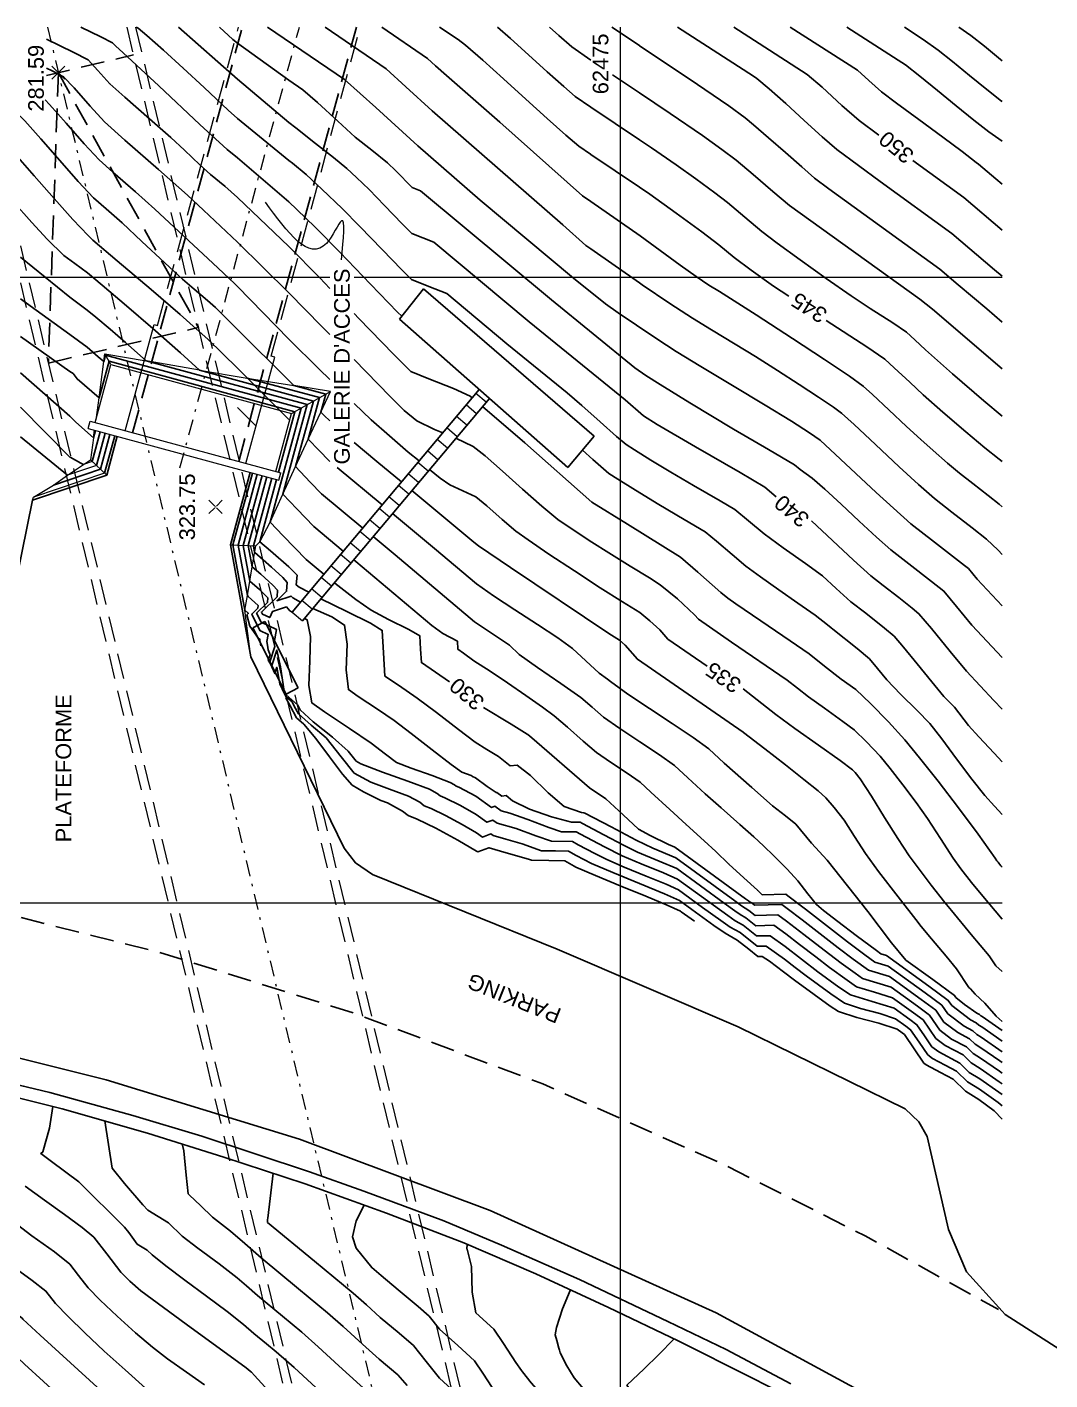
# Model space of a CAD drawing. Extents: x 62405 to 62842, y 108162 to 109685.
# Drawn here: x 62451.3 to 62492.2, y 109630.9 to 109685 of the extents above; entities that cross this region are included whole.
import ezdxf
from ezdxf.enums import TextEntityAlignment as Align

# ---------------------------------------------------------------- set-up
doc = ezdxf.new("R2010")
doc.units = 0
doc.header["$LTSCALE"] = 0.999976
doc.header["$MEASUREMENT"] = 0
for name, pattern in [('TRATTEGGIATA', [19.05, 12.7, -6.35]), ('TRATTEGGIATA2', [9.525, 6.35, -3.175]), ('TRATTOPUNTO2', [12.7, 6.35, -3.175, 0, -3.175])]:
    doc.linetypes.add(name, pattern=pattern)
for name, color, linetype in [('Bâti', 7, 'Continuous'), ('CANALISATION', 7, 'Continuous'), ('coordinate', 2, 'Continuous'), ('curve livello 1m', 2, 'Continuous'), ('curve livello 5m', 7, 'Continuous'), ('LIN010CO', 2, 'Continuous'), ('LIN018CO', 6, 'Continuous'), ('LIN025CO', 7, 'Continuous'), ('LIN035CO', 1, 'Continuous'), ('Strade', 7, 'Continuous'), ('TEXT035', 1, 'Continuous')]:
    doc.layers.add(name, color=color, linetype=linetype)
doc.styles.add('ARIAL', font='arial.ttf')

# ---------------------------------------------------------------- blocks, each defined once
blk = doc.blocks.new('quote')
at = {"layer": 'LIN018CO'}
for p, q in [((0.001, 0.001), (-0.001, -0.001)), ((0.001, -0.001), (-0.001, 0.001))]:
    blk.add_line(p, q, dxfattribs=at)
at = {"layer": 'LIN035CO'}
for p, q in [((-0.013, 0.013), (-0.106, 0.106)), ((0.106, 0.106), (0.013, 0.013)), ((-0.013, -0.013), (-0.106, -0.106)), ((0.106, -0.106), (0.013, -0.013))]:
    blk.add_line(p, q, dxfattribs=at)
at = {"layer": 'TEXT035', "style": 'ARIAL'}
blk.add_attdef('VALORE', text='', height=0.25, dxfattribs=at).set_placement((0, 0.33), align=Align.CENTER)

msp = doc.modelspace()

# ---------------------------------------------------------------- linework, layer by layer
at = {"layer": 'Bâti', "linetype": 'Continuous'}
for p, q in [((62467.142, 109674.539), (62466.18, 109673.327)), ((62467.142, 109674.539), (62473.964, 109668.652)), ((62466.18, 109673.327), (62472.912, 109667.401)), ((62462.993, 109662.937), (62469.37, 109670.519)), ((62463.407, 109662.59), (62469.775, 109670.162)), ((62472.912, 109667.401), (62473.964, 109668.652)), ((62462.993, 109662.937), (62461.897, 109661.622)), ((62462.311, 109661.275), (62463.407, 109662.59)), ((62460.315, 109660.995), (62460.799, 109661.238)), ((62462.13, 109658.587), (62460.799, 109661.238)), ((62461.646, 109658.344), (62460.315, 109660.995)), ((62461.646, 109658.344), (62462.13, 109658.587)), ((62445.471, 109644.037), (62452.208, 109642.421)), ((62452.702, 109641.77), (62449.463, 109642.58)), ((62455.527, 109641.498), (62452.208, 109642.421)), ((62456.109, 109640.799), (62452.702, 109641.77)), ((62458.277, 109640.674), (62455.527, 109641.498)), ((62459.162, 109639.84), (62456.109, 109640.799)), ((62462.579, 109639.243), (62458.277, 109640.674)), ((62462.409, 109638.769), (62459.162, 109639.84)), ((62464.761, 109638.476), (62462.579, 109639.243)), ((62465.657, 109637.598), (62462.409, 109638.769)), ((62464.761, 109638.476), (62467.958, 109637.287)), ((62468.753, 109636.411), (62465.657, 109637.598)), ((62470.258, 109636.319), (62467.958, 109637.287)), ((62471.632, 109635.175), (62468.753, 109636.411)), ((62473.379, 109634.944), (62470.258, 109636.319)), ((62474.532, 109633.821), (62471.632, 109635.175)), ((62473.379, 109634.944), (62476.909, 109633.272)), ((62477.316, 109632.497), (62474.532, 109633.821)), ((62476.909, 109633.272), (62479.234, 109632.151)), ((62480.234, 109631.025), (62477.316, 109632.497)), ((62479.234, 109632.151), (62481.819, 109630.776)), ((62480.234, 109631.025), (62481.597, 109630.332))]:
    msp.add_line(p, q, dxfattribs=at)
at = {"layer": 'CANALISATION', "linetype": 'Continuous', "lineweight": 0}
for p, q in [((62469.252, 109669.549), (62468.839, 109669.896)), ((62469.638, 109670.008), (62469.225, 109670.355)), ((62468.867, 109669.089), (62468.453, 109669.437)), ((62468.481, 109668.63), (62468.067, 109668.977)), ((62468.095, 109668.17), (62467.681, 109668.518)), ((62467.709, 109667.711), (62467.295, 109668.058)), ((62467.323, 109667.252), (62466.909, 109667.599)), ((62466.551, 109666.333), (62466.138, 109666.68)), ((62466.937, 109666.792), (62466.524, 109667.139)), ((62466.165, 109665.873), (62465.752, 109666.221)), ((62465.779, 109665.414), (62465.366, 109665.761)), ((62465.393, 109664.954), (62464.98, 109665.302)), ((62465.007, 109664.495), (62464.594, 109664.842)), ((62464.622, 109664.036), (62464.208, 109664.383)), ((62463.85, 109663.117), (62463.436, 109663.464)), ((62464.236, 109663.576), (62463.822, 109663.923)), ((62463.464, 109662.657), (62463.05, 109663.005)), ((62463.079, 109662.197), (62462.667, 109662.543)), ((62462.695, 109661.736), (62462.282, 109662.083))]:
    msp.add_line(p, q, dxfattribs=at)
at = {"layer": 'coordinate', "linetype": 'Continuous', "lineweight": 0}
for p, q in [((62475, 109685.001), (62475, 109487.501)), ((62418.386, 109675), (62463.395, 109675)), ((62464.364, 109675), (62490.266, 109675)), ((62418.386, 109650), (62490.266, 109650))]:
    msp.add_line(p, q, dxfattribs=at)
at = {"layer": 'curve livello 1m'}
for p, q in [((62453.006, 109674.205), (62451.032, 109675.804)), ((62488.509, 109674.698), (62489.648, 109673.74)), ((62487.485, 109673.73), (62486.97, 109674.126)), ((62451.032, 109672.634), (62453.006, 109671.241)), ((62454.176, 109670.181), (62454.572, 109671.643)), ((62454.572, 109671.643), (62462.004, 109669.629)), ((62451.032, 109671.184), (62453.006, 109669.456)), ((62451.032, 109669.816), (62453.006, 109667.817)), ((62461.347, 109667.206), (62462.004, 109669.629)), ((62453.901, 109667.639), (62454.223, 109668.827)), ((62453.951, 109668.588), (62454.03, 109668.879)), ((62451.032, 109668.629), (62452.909, 109667.091)), ((62454.066, 109667.484), (62454.416, 109668.774)), ((62454.397, 109667.174), (62454.802, 109668.67)), ((62459.524, 109664.302), (62460.304, 109667.178)), ((62459.934, 109664.285), (62460.69, 109667.074)), ((62460.139, 109664.276), (62460.883, 109667.021)), ((62460.343, 109664.268), (62461.076, 109666.969)), ((62460.594, 109664.427), (62461.269, 109666.917)), ((62459.524, 109664.302), (62460.004, 109661.7)), ((62459.934, 109664.285), (62460.198, 109662.852)), ((62460.139, 109664.276), (62460.295, 109663.43)), ((62460.343, 109664.268), (62460.391, 109664.008)), ((62487.297, 109648.74), (62486.977, 109649.126)), ((62454.696, 109639.395), (62454.405, 109641.284)), ((62455.193, 109638.786), (62454.696, 109639.395)), ((62455.193, 109637.041), (62453.364, 109638.844))]:
    msp.add_line(p, q, dxfattribs=at)
at = {"layer": 'curve livello 1m', "linetype": 'Continuous', "lineweight": 0}
for p, q in [((62454.397, 109667.174), (62451.554, 109666.207)), ((62454.066, 109667.484), (62452.909, 109667.091)), ((62453.901, 109667.639), (62453.549, 109667.519))]:
    msp.add_line(p, q, dxfattribs=at)
at = {"layer": 'curve livello 1m', "flags": 128}
for points in [[(62459.706, 109678.188), (62459.203, 109678.647), (62459.203, 109678.647), (62458.622, 109679.112), (62458.208, 109679.493), (62457.583, 109680.079), (62457.043, 109680.581), (62457.043, 109680.581), (62456.192, 109681.333), (62455.202, 109682.199), (62454.607, 109682.732), (62454.607, 109682.732), (62454.128, 109683.264), (62453.733, 109683.693), (62453.733, 109683.693), (62453.141, 109683.995), (62452.068, 109684.513)], [(62459.706, 109679.777), (62459.297, 109680.104), (62459.297, 109680.104), (62458.206, 109681.108), (62456.56, 109682.652), (62455.137, 109683.972), (62455.137, 109683.972), (62454.825, 109684.248), (62454.713, 109684.371), (62454.251, 109684.613), (62453.452, 109685.001)], [(62459.706, 109681.341), (62459.337, 109681.681), (62458.373, 109682.585), (62457.539, 109683.359), (62457.539, 109683.359), (62456.747, 109684.071), (62456.08, 109684.66), (62455.74, 109684.95), (62455.74, 109684.95), (62455.659, 109685.001)], [(62459.706, 109684.351), (62459.523, 109684.508), (62458.99, 109685.001)], [(62490.266, 109661.874), (62489.266, 109662.932), (62488.914, 109663.359), (62488.764, 109663.48), (62487.561, 109664.411), (62486.613, 109665.147), (62486.613, 109665.147), (62485.237, 109666.4), (62482.989, 109668.497), (62482.561, 109668.787), (62481.85, 109669.245), (62481.85, 109669.245), (62480.789, 109669.895), (62479.49, 109670.672), (62478.219, 109671.433), (62477.241, 109672.035), (62477.241, 109672.035), (62476.466, 109672.538), (62475.647, 109673.082), (62474.917, 109673.58), (62474.408, 109673.94), (62474.408, 109673.94), (62473.141, 109674.97), (62469.401, 109678.088), (62466.919, 109680.258), (62466.919, 109680.258), (62465.237, 109681.78), (62463.982, 109682.91), (62463.982, 109682.91), (62460.906, 109685.001)], [(62473.83, 109676.139), (62473.629, 109676.275), (62472.706, 109677.096), (62467.488, 109681.659), (62466.431, 109682.615), (62465.643, 109683.325), (62465.643, 109683.325), (62463.207, 109685.001)], [(62473.83, 109678.027), (62473.488, 109678.26), (62473.488, 109678.26), (62470.187, 109681.197), (62468.057, 109683.059), (62467.625, 109683.45), (62467.303, 109683.74), (62467.303, 109683.74), (62465.47, 109685.001)], [(62470.093, 109685.001), (62470.614, 109684.547), (62471.339, 109683.893), (62472.085, 109683.214), (62472.744, 109682.622), (62473.206, 109682.23), (62473.83, 109681.794)], [(62472.178, 109685.001), (62472.552, 109684.661), (62473.065, 109684.215), (62473.83, 109683.68)], [(62474.67, 109685.001), (62475.77, 109684.26)], [(62490.266, 109675.045), (62489.958, 109675.301), (62488.257, 109676.755), (62485.389, 109678.831), (62483.657, 109680.112), (62483.066, 109680.62), (62482.353, 109681.265), (62481.617, 109681.94), (62480.954, 109682.537), (62480.462, 109682.948), (62480.462, 109682.948), (62480.327, 109683.036), (62477.285, 109685.001)], [(62490.266, 109678.723), (62490.012, 109678.94), (62489.322, 109679.516), (62489.223, 109679.585), (62488.666, 109680.032), (62487.897, 109680.606), (62486.941, 109681.304), (62486.044, 109681.961), (62485.45, 109682.411), (62485.45, 109682.411), (62484.941, 109682.866), (62484.479, 109683.274), (62484.479, 109683.274), (62481.792, 109685.001)], [(62490.266, 109680.444), (62489.729, 109680.814), (62489.134, 109681.278), (62488.426, 109681.854), (62487.683, 109682.466), (62486.981, 109683.037), (62486.399, 109683.49), (62486.399, 109683.49), (62486.113, 109683.684), (62484.056, 109685.001)], [(62486.368, 109685.001), (62487.105, 109684.499), (62487.706, 109684.076), (62488.276, 109683.629), (62488.963, 109683.066), (62489.655, 109682.499), (62490.236, 109682.043), (62490.266, 109682.022)], [(62490.266, 109683.65), (62490.193, 109683.708), (62489.555, 109684.233), (62489.013, 109684.661), (62489.013, 109684.661), (62488.531, 109685.001)], [(62461.76, 109682.882), (62459.706, 109684.351)], [(62475.77, 109684.26), (62475.778, 109684.255), (62477.759, 109682.929), (62479.34, 109681.848), (62479.989, 109681.374), (62480.328, 109681.09), (62480.926, 109680.578), (62481.602, 109679.991), (62482.254, 109679.411), (62482.761, 109678.963), (62483.342, 109678.533), (62487.777, 109675.323), (62488.509, 109674.698)], [(62459.706, 109676.404), (62458.352, 109677.684), (62457.704, 109678.288), (62456.549, 109679.309), (62455.204, 109680.486), (62454.389, 109681.215), (62454.389, 109681.215), (62453.822, 109681.834), (62453.18, 109682.568), (62452.754, 109683.014), (62452.754, 109683.014), (62452.303, 109683.245), (62452.068, 109683.358)], [(62490.266, 109659.809), (62489.052, 109661.093), (62488.439, 109661.841), (62487.928, 109662.456), (62487.928, 109662.456), (62487.447, 109662.843), (62486.535, 109663.549), (62485.817, 109664.108), (62485.817, 109664.108), (62485.241, 109664.617), (62484.55, 109665.256), (62483.832, 109665.928), (62483.175, 109666.534), (62482.668, 109666.975), (62482.668, 109666.975), (62482.196, 109667.314), (62481.962, 109667.511), (62480.933, 109668.113), (62479.523, 109668.934), (62479.523, 109668.934), (62477.781, 109669.98), (62476.593, 109670.709), (62476.593, 109670.709), (62476.029, 109671.079), (62475.591, 109671.382), (62475.591, 109671.382), (62472.253, 109674.096), (62467.023, 109678.456), (62466.691, 109678.589), (62466.039, 109679.256), (62465.702, 109679.575), (62465.078, 109680.075), (62464.415, 109680.605), (62464.415, 109680.605), (62463.71, 109681.238), (62462.898, 109681.986), (62462.322, 109682.495), (62462.322, 109682.495), (62461.76, 109682.882)], [(62475.77, 109682.376), (62474.697, 109683.097)], [(62475.77, 109682.376), (62477.003, 109681.551), (62478.29, 109680.671), (62479.068, 109680.112), (62479.642, 109679.684), (62480.318, 109679.111), (62481.101, 109678.424), (62481.761, 109677.867), (62486.97, 109674.126)], [(62449.697, 109682.215), (62450.047, 109682.026), (62450.047, 109682.026), (62450.795, 109681.657), (62451.208, 109681.251), (62451.851, 109680.532), (62452.604, 109679.669), (62453.345, 109678.829), (62453.954, 109678.182), (62453.954, 109678.182), (62454.461, 109677.733), (62455.1, 109677.17), (62455.1, 109677.17), (62455.89, 109676.436), (62456.809, 109675.572), (62457.507, 109674.927), (62457.507, 109674.927), (62457.974, 109674.527), (62458.504, 109674.075), (62458.504, 109674.075), (62458.821, 109673.791), (62459.706, 109672.914)], [(62473.83, 109681.794), (62475.77, 109680.492)], [(62459.706, 109681.341), (62461.76, 109679.674)], [(62475.77, 109680.492), (62476.246, 109680.173), (62477.24, 109679.494), (62478.025, 109678.934), (62478.785, 109678.378), (62479.294, 109677.994), (62479.981, 109677.405), (62480.656, 109676.827), (62481.279, 109676.358), (62482.193, 109675.694), (62483.231, 109674.956), (62484.225, 109674.264), (62484.995, 109673.756), (62485.894, 109673.176), (62486.438, 109672.81), (62486.775, 109672.497), (62487.199, 109672.1), (62488.286, 109671.144), (62489.538, 109670.068), (62490.266, 109669.456)], [(62459.706, 109671.365), (62458.521, 109672.523), (62458.057, 109672.943), (62457.412, 109673.513), (62456.252, 109674.506), (62454.893, 109675.659), (62453.928, 109676.49), (62453.798, 109676.611), (62453.736, 109676.665), (62453.122, 109677.313), (62452.376, 109678.15), (62451.586, 109679.056), (62450.837, 109679.91)], [(62459.706, 109679.777), (62461.76, 109678.015)], [(62490.266, 109655.632), (62489.942, 109655.975), (62489.33, 109656.629), (62488.914, 109657.093), (62488.914, 109657.093), (62488.363, 109657.813), (62487.934, 109658.252), (62487.451, 109658.826), (62486.872, 109659.548), (62486.329, 109660.223), (62485.955, 109660.652), (62485.955, 109660.652), (62485.566, 109660.971), (62484.814, 109661.571), (62484.814, 109661.571), (62484.223, 109662.029), (62483.633, 109662.568), (62483.082, 109663.068), (62483.082, 109663.068), (62482.408, 109663.563), (62481.508, 109664.193), (62480.748, 109664.745), (62480.748, 109664.745), (62480.127, 109665.269), (62479.588, 109665.718), (62479.588, 109665.718), (62478.999, 109666.068), (62477.936, 109666.682), (62477.018, 109667.218), (62477.018, 109667.218), (62476.228, 109667.696), (62475.569, 109668.101), (62475.239, 109668.312), (62475.239, 109668.312), (62474.854, 109668.641), (62474.197, 109669.227), (62473.473, 109669.875), (62472.887, 109670.388), (62472.887, 109670.388), (62470.477, 109672.347), (62468.075, 109674.35), (62467.35, 109674.637), (62466.664, 109674.914), (62466.664, 109674.914), (62466.269, 109675.3), (62465.488, 109676.109), (62464.6, 109677.03), (62463.888, 109677.754), (62463.888, 109677.754), (62463.083, 109678.528), (62462.453, 109679.111), (62462.453, 109679.111), (62461.91, 109679.557), (62461.76, 109679.674)], [(62458.187, 109671.285), (62457.425, 109671.975), (62456.321, 109672.95), (62455.266, 109673.864), (62454.301, 109674.689), (62453.715, 109675.177), (62453.21, 109675.545), (62452.761, 109675.875), (62452.103, 109676.519), (62451.487, 109677.188), (62450.725, 109678.046)], [(62459.706, 109678.188), (62461.76, 109676.229)], [(62466.274, 109673.445), (62466.104, 109673.611), (62465.024, 109674.729), (62463.797, 109676.002), (62462.813, 109677.003), (62462.813, 109677.003), (62462.081, 109677.712), (62461.76, 109678.015)], [(62473.83, 109678.027), (62475.804, 109676.66)], [(62459.706, 109676.404), (62461.76, 109674.378)], [(62490.266, 109665.825), (62490.149, 109665.932), (62490.149, 109665.932), (62489.712, 109666.28), (62489.092, 109666.759), (62488.565, 109667.175), (62488.565, 109667.175), (62488.086, 109667.577), (62487.511, 109668.072), (62487.011, 109668.511), (62487.011, 109668.511), (62486.439, 109669.041), (62485.732, 109669.709), (62485.09, 109670.314), (62484.713, 109670.654), (62484.713, 109670.654), (62484.159, 109671.047), (62483.169, 109671.713), (62481.881, 109672.558), (62480.434, 109673.494), (62478.965, 109674.429), (62478.965, 109674.429), (62478.539, 109674.687), (62478.032, 109675.028), (62477.391, 109675.49), (62476.601, 109676.072), (62475.804, 109676.66), (62475.77, 109676.685)], [(62463.395, 109674.558), (62462.994, 109674.974), (62461.76, 109676.229)], [(62475.77, 109674.773), (62473.83, 109676.139)], [(62490.266, 109663.924), (62490.103, 109664.096), (62489.641, 109664.532), (62489.066, 109664.99), (62488.251, 109665.619), (62487.558, 109666.165), (62487.558, 109666.165), (62486.917, 109666.717), (62486.153, 109667.423), (62485.21, 109668.315), (62484.354, 109669.122), (62483.851, 109669.575), (62483.851, 109669.575), (62483.519, 109669.811), (62482.926, 109670.21), (62482.155, 109670.716), (62481.288, 109671.277), (62480.408, 109671.837), (62480.408, 109671.837), (62479.599, 109672.33), (62478.645, 109672.9), (62477.89, 109673.361), (62477.89, 109673.361), (62476.991, 109673.95), (62475.884, 109674.694), (62475.77, 109674.773)], [(62453.006, 109674.205), (62453.055, 109674.171), (62453.705, 109673.69), (62453.705, 109673.69), (62454.048, 109673.405), (62454.612, 109672.923), (62455.229, 109672.388), (62455.229, 109672.388), (62456.059, 109671.655)], [(62463.395, 109672.707), (62463.082, 109673.028), (62461.76, 109674.378)], [(62487.473, 109673.74), (62487.485, 109673.73), (62490.266, 109671.338)], [(62489.648, 109673.74), (62490.266, 109673.212)], [(62469.087, 109670.184), (62469.004, 109670.255), (62468.333, 109670.561), (62467.357, 109670.948), (62466.637, 109671.239), (62466.637, 109671.239), (62465.939, 109671.921), (62464.56, 109673.348), (62464.364, 109673.551)], [(62459.706, 109672.914), (62461.76, 109670.876)], [(62461.523, 109666.326), (62462.495, 109669.91), (62456.059, 109671.655)], [(62467.913, 109668.787), (62467.58, 109668.923), (62466.877, 109669.263), (62466.877, 109669.263), (62466.372, 109669.682), (62465.802, 109670.241), (62464.364, 109671.714)], [(62453.006, 109671.241), (62453.134, 109671.156), (62453.299, 109670.937), (62454.176, 109670.181)], [(62462.03, 109667.432), (62462.74, 109670.051), (62458.187, 109671.285)], [(62461.76, 109669.318), (62459.706, 109671.365)], [(62462.537, 109668.536), (62462.985, 109670.192), (62460.098, 109670.974)], [(62461.76, 109670.876), (62461.962, 109670.676)], [(62463.035, 109669.611), (62463.231, 109670.332), (62461.962, 109670.676)], [(62453.006, 109669.456), (62453.252, 109669.213), (62453.951, 109668.588)], [(62460.429, 109669.073), (62459.706, 109669.799)], [(62463.035, 109669.611), (62463.166, 109669.482), (62463.395, 109669.257)], [(62490.266, 109651.428), (62490.218, 109651.484), (62490.13, 109651.59), (62490.104, 109651.621), (62490.056, 109651.684), (62489.99, 109651.788), (62489.307, 109652.74), (62488.518, 109653.801), (62487.71, 109654.859), (62486.967, 109655.801), (62486.379, 109656.512), (62486.379, 109656.512), (62485.727, 109657.227), (62484.999, 109657.971), (62484.415, 109658.521), (62484.415, 109658.521), (62483.833, 109658.938), (62483.17, 109659.464), (62482.558, 109659.946), (62482.558, 109659.946), (62481.789, 109660.475), (62480.619, 109661.264), (62479.617, 109661.948), (62479.617, 109661.948), (62479.3, 109662.176), (62479.025, 109662.407), (62478.097, 109663.218), (62477.406, 109663.818), (62477.406, 109663.818), (62475.288, 109665.137), (62473.865, 109666.013), (62471.184, 109668.378), (62469.497, 109669.831)], [(62463.395, 109667.644), (62463.369, 109667.666), (62462.975, 109668.076), (62462.537, 109668.536)], [(62464.364, 109668.402), (62465.279, 109667.644), (62466.263, 109666.825)], [(62490.266, 109649.341), (62489.427, 109650.349), (62489.04, 109650.816), (62488.616, 109651.36), (62488.304, 109651.778), (62488.304, 109651.778), (62487.796, 109652.576), (62487.288, 109653.374), (62487.288, 109653.374), (62486.828, 109654.012), (62486.298, 109654.717), (62485.788, 109655.372), (62485.386, 109655.861), (62485.386, 109655.861), (62484.849, 109656.439), (62484.352, 109656.919), (62484.352, 109656.919), (62483.901, 109657.251), (62483.162, 109657.773), (62482.529, 109658.23), (62482.529, 109658.23), (62482.086, 109658.58), (62481.678, 109658.902), (62481.678, 109658.902), (62479.448, 109660.421), (62478.125, 109661.333), (62477.971, 109661.512), (62477.286, 109662.143), (62476.597, 109662.709), (62476.597, 109662.709), (62476.168, 109662.985), (62475.398, 109663.46), (62474.544, 109663.985), (62473.864, 109664.412), (62473.864, 109664.412), (62473.043, 109664.954), (62472.512, 109665.32), (62472.512, 109665.32), (62471.871, 109665.85), (62471.095, 109666.538), (62470.301, 109667.253), (62469.604, 109667.863), (62469.121, 109668.24), (62469.121, 109668.24), (62468.438, 109668.572)], [(62453.006, 109667.817), (62453.02, 109667.807), (62453.02, 109667.807), (62453.444, 109667.572), (62453.549, 109667.519)], [(62490.266, 109653.535), (62489.959, 109653.86), (62489.569, 109654.287), (62489.569, 109654.287), (62489.053, 109654.943), (62488.447, 109655.757), (62487.853, 109656.555), (62487.371, 109657.162), (62487.371, 109657.162), (62486.871, 109657.685), (62486.209, 109658.343), (62485.656, 109658.916), (62485.656, 109658.916), (62485.287, 109659.367), (62484.969, 109659.75), (62484.969, 109659.75), (62484.468, 109660.161), (62483.497, 109660.934), (62483.497, 109660.934), (62483.426, 109660.989), (62483.289, 109661.115), (62482.79, 109661.49), (62482.103, 109661.977), (62481.34, 109662.512), (62480.61, 109663.028), (62480.024, 109663.461), (62480.024, 109663.461), (62479.476, 109663.917), (62478.846, 109664.458), (62478.401, 109664.822), (62478.401, 109664.822), (62477.556, 109665.315), (62476.547, 109665.924), (62475.616, 109666.492), (62474.904, 109666.934), (62474.552, 109667.163), (62474.552, 109667.163), (62473.902, 109667.717), (62473.488, 109668.086)], [(62464.711, 109664.98), (62463.063, 109666.352), (62462.611, 109666.818), (62462.03, 109667.432)], [(62465.487, 109665.902), (62463.685, 109667.402)], [(62461.523, 109666.326), (62462.074, 109665.744), (62462.757, 109665.039), (62462.757, 109665.039), (62463.936, 109664.058)], [(62466.678, 109666.479), (62469.155, 109664.417), (62469.332, 109664.268), (62470.623, 109663.397), (62474.548, 109660.76), (62474.978, 109660.492), (62475.194, 109660.304), (62475.686, 109659.734), (62479.914, 109656.817), (62479.918, 109656.814), (62479.92, 109656.813), (62479.934, 109656.803), (62480.779, 109656.158), (62481.608, 109655.513), (62482.344, 109654.931), (62482.906, 109654.473), (62483.216, 109654.202), (62483.216, 109654.202), (62483.554, 109653.814), (62483.949, 109653.304), (62483.949, 109653.304), (62484.363, 109652.655), (62484.8, 109651.967), (62484.8, 109651.967), (62485.323, 109651.258), (62486.104, 109650.235), (62486.91, 109649.207), (62486.91, 109649.207), (62486.977, 109649.126)], [(62490.266, 109644.902), (62489.464, 109645.455), (62489.412, 109645.487), (62489.364, 109645.533), (62489.26, 109645.588), (62488.766, 109645.932), (62488.415, 109646.219), (62488.362, 109646.297), (62487.491, 109646.93), (62486.421, 109647.708), (62485.846, 109648.402), (62484.893, 109649.649), (62483.269, 109651.711), (62482.642, 109652.38), (62482.016, 109653.149), (62481.609, 109653.473), (62481.093, 109653.88), (62480.258, 109654.604), (62479.156, 109655.586), (62478.546, 109656.148), (62477.915, 109656.607), (62477.082, 109657.166), (62476.17, 109657.764), (62475.305, 109658.342), (62474.61, 109658.839), (62474.49, 109658.944), (62474.164, 109659.172), (62473.624, 109659.673), (62473.097, 109660.161), (62472.502, 109660.589), (62471.691, 109661.125), (62470.794, 109661.707), (62469.939, 109662.27), (62469.255, 109662.752), (62467.58, 109664.16), (62465.902, 109665.557)], [(62490.266, 109644.477), (62489.448, 109645.04), (62489.335, 109645.11), (62489.231, 109645.21), (62489.006, 109645.33), (62488.255, 109645.891), (62488.111, 109646.101), (62487.338, 109646.664), (62485.647, 109647.893), (62485.415, 109647.964), (62485.241, 109648.088), (62484.437, 109648.69), (62483.695, 109649.255), (62483.128, 109649.697), (62482.848, 109649.929), (62482.504, 109650.361), (62482.095, 109650.885), (62481.667, 109651.342), (62481.14, 109651.879), (62480.728, 109652.277), (62480.339, 109652.643), (62479.785, 109653.134), (62479.033, 109653.791), (62478.393, 109654.357), (62477.701, 109654.997), (62477.173, 109655.483), (62476.577, 109655.91), (62475.789, 109656.432), (62474.982, 109656.965), (62474.334, 109657.424), (62473.883, 109657.813), (62473.424, 109658.21), (62472.634, 109658.772), (62471.693, 109659.409), (62470.967, 109659.931), (62470.578, 109660.291), (62469.904, 109660.748), (62469.179, 109661.235), (62466.005, 109663.903), (62465.126, 109664.635)], [(62460.391, 109664.008), (62460.399, 109664.001), (62461.063, 109663.413), (62461.515, 109662.996), (62461.698, 109662.796), (62461.698, 109662.796), (62461.67, 109662.452), (62461.28, 109662.07), (62461.855, 109662.256), (62461.918, 109662.183), (62462.225, 109662.016)], [(62460.594, 109664.427), (62461.027, 109664.062), (62461.762, 109663.428), (62462.088, 109663.1), (62462.088, 109663.1), (62462.056, 109662.708), (62462.175, 109662.619), (62462.557, 109662.413)], [(62460.295, 109663.43), (62460.635, 109663.133), (62461.114, 109662.697), (62461.308, 109662.493), (62461.308, 109662.493), (62461.287, 109662.229), (62460.665, 109661.62), (62460.706, 109661.534), (62460.995, 109661.399), (62461.102, 109661.644), (62461.665, 109661.826), (62461.795, 109661.676), (62461.897, 109661.622)], [(62464.351, 109663.712), (62464.43, 109663.646), (62467.476, 109661.085), (62467.91, 109660.762), (62468.494, 109660.457), (62468.513, 109660.137), (62468.74, 109659.982), (62469.146, 109659.672), (62469.809, 109659.261), (62470.499, 109658.797), (62471.233, 109658.289), (62471.892, 109657.821), (62472.358, 109657.476), (62472.358, 109657.476), (62472.901, 109657.014), (62473.527, 109656.457), (62474.057, 109656.009), (62474.057, 109656.009), (62474.614, 109655.621), (62475.28, 109655.183), (62475.799, 109654.818), (62475.799, 109654.818), (62476.23, 109654.425), (62476.98, 109653.728), (62477.631, 109653.128), (62477.631, 109653.128), (62478.362, 109652.483), (62478.823, 109652.045), (62479.343, 109651.547), (62479.343, 109651.547), (62479.937, 109651.004), (62480.483, 109650.503), (62480.483, 109650.503), (62480.67, 109650.32), (62481.618, 109650.342), (62481.706, 109650.279), (62482.406, 109649.747), (62483.245, 109649.095), (62484.082, 109648.446), (62484.773, 109647.92), (62484.773, 109647.92), (62485.173, 109647.634), (62485.707, 109647.472), (62487.185, 109646.397), (62487.861, 109645.906), (62488.096, 109645.562), (62488.752, 109645.072), (62489.099, 109644.887), (62489.259, 109644.733), (62489.432, 109644.626), (62490.266, 109644.05)], [(62460.198, 109662.852), (62460.58, 109662.518), (62460.919, 109662.189), (62460.919, 109662.189), (62460.904, 109662.005), (62460.471, 109661.581), (62460.651, 109661.211), (62461.268, 109660.921), (62461.166, 109660.398), (62461.174, 109660.356), (62461.182, 109660.302), (62461.203, 109660.244), (62461.004, 109659.633), (62461.01, 109659.62), (62461.018, 109659.607), (62461.03, 109659.588), (62461.079, 109659.479), (62461.283, 109660.099), (62461.423, 109659.427), (62461.574, 109658.462), (62461.574, 109658.462), (62461.626, 109658.356), (62461.632, 109658.344), (62461.637, 109658.332), (62461.648, 109658.31), (62462.11, 109657.915), (62462.148, 109657.844), (62462.216, 109657.718), (62462.736, 109657.239), (62463.502, 109656.615), (62464.136, 109656.055), (62464.136, 109656.055), (62464.454, 109655.655), (62464.642, 109655.553), (62465.497, 109655.223), (62466.517, 109654.868), (62467.374, 109654.538), (62467.374, 109654.538), (62467.686, 109654.369), (62467.808, 109654.272), (62467.998, 109654.201), (62468.62, 109653.885), (62469.243, 109653.53), (62469.243, 109653.53), (62469.675, 109653.22), (62469.909, 109653.307), (62470.082, 109653.185), (62470.837, 109652.97), (62471.632, 109652.682), (62472.254, 109652.463), (62473.093, 109652.445), (62473.325, 109652.316), (62473.986, 109651.969), (62474.464, 109651.728), (62475.162, 109651.426), (62476.036, 109651.07), (62476.841, 109650.739), (62477.334, 109650.515), (62478.295, 109649.815), (62479.021, 109649.295), (62479.397, 109649.032), (62479.794, 109648.81), (62480.477, 109648.265), (62480.833, 109648.273), (62481.561, 109647.751), (62481.999, 109647.414), (62482.433, 109647.08), (62483.423, 109646.358), (62483.962, 109645.987), (62484.601, 109645.772), (62485.371, 109645.58), (62486.007, 109645.366), (62486.42, 109645.066), (62486.609, 109644.928), (62486.952, 109644.426), (62487.298, 109643.919), (62487.482, 109643.781), (62487.987, 109643.515), (62488.437, 109643.272), (62488.877, 109642.847), (62489.354, 109642.554), (62490.105, 109642.019), (62490.266, 109641.893)], [(62460.1, 109662.28), (62460.138, 109662.248), (62460.529, 109661.885), (62460.529, 109661.885), (62460.521, 109661.782), (62460.277, 109661.543), (62460.595, 109660.888), (62460.937, 109660.728), (62460.88, 109660.439), (62460.909, 109660.296), (62460.935, 109660.11), (62461.007, 109659.912), (62460.938, 109659.7), (62460.96, 109659.656), (62460.987, 109659.609), (62461.029, 109659.545), (62461.199, 109659.163), (62461.281, 109659.414), (62461.399, 109658.751), (62461.577, 109658.384), (62461.597, 109658.344), (62461.616, 109658.304), (62461.653, 109658.227), (62461.886, 109658.027), (62461.978, 109657.858), (62462.14, 109657.556), (62462.657, 109657.103), (62463.247, 109656.597), (62463.247, 109656.597), (62463.845, 109655.836), (62464.373, 109655.181), (62464.373, 109655.181), (62465.039, 109654.821), (62465.788, 109654.543), (62466.539, 109654.264), (62466.539, 109654.264), (62466.993, 109654.019), (62467.17, 109653.878), (62467.446, 109653.775), (62468.014, 109653.494), (62468.684, 109653.133), (62469.253, 109652.8), (62469.253, 109652.8), (62469.492, 109652.629), (62469.829, 109652.754), (62469.921, 109652.689), (62470.429, 109652.542), (62471.086, 109652.357), (62471.086, 109652.357), (62471.854, 109652.082), (62472.418, 109652.074), (62472.94, 109652.059), (62472.94, 109652.059), (62473.24, 109651.892), (62473.849, 109651.578), (62474.706, 109651.207), (62475.778, 109650.77), (62476.766, 109650.365), (62477.371, 109650.089), (62477.371, 109650.089), (62477.866, 109649.729), (62478.743, 109649.1), (62479.198, 109648.783), (62479.678, 109648.514), (62480.137, 109648.142), (62480.504, 109647.856), (62480.504, 109647.856), (62480.676, 109647.86), (62480.962, 109647.662), (62481.532, 109647.245), (62481.532, 109647.245), (62481.965, 109646.912), (62482.748, 109646.338), (62483.397, 109645.874), (62483.719, 109645.657), (62483.719, 109645.657), (62484.453, 109645.411), (62485.337, 109645.19), (62486.067, 109644.945), (62486.067, 109644.945), (62486.267, 109644.8), (62486.359, 109644.733), (62486.747, 109644.164), (62487.138, 109643.591), (62487.138, 109643.591), (62487.228, 109643.523), (62487.797, 109643.223), (62488.304, 109642.949), (62488.304, 109642.949), (62488.8, 109642.47), (62489.339, 109642.139), (62489.945, 109641.69), (62490.266, 109641.356)], [(62463.042, 109662.153), (62464.078, 109661.648), (62465.024, 109661.179), (62465.491, 109660.885), (62465.491, 109660.885), (62465.547, 109659.985), (62465.598, 109659.062), (62465.598, 109659.062), (62466.135, 109658.693), (62466.893, 109658.184), (62466.893, 109658.184), (62467.655, 109657.607), (62468.537, 109656.921), (62469.2, 109656.424), (62469.2, 109656.424), (62469.673, 109656.131), (62470.132, 109655.846), (62470.132, 109655.846), (62470.603, 109655.474), (62470.879, 109655.506), (62471.42, 109655.095), (62472.118, 109654.397), (62472.764, 109653.852), (62472.764, 109653.852), (62473.452, 109653.605), (62473.554, 109653.603), (62473.582, 109653.587), (62474.634, 109653.031), (62475.645, 109652.509), (62476.311, 109652.178), (62476.311, 109652.178), (62477.223, 109651.792), (62479.582, 109650.073), (62479.854, 109649.879), (62479.995, 109649.781), (62480.143, 109649.698), (62480.399, 109649.494), (62481.304, 109649.515), (62481.648, 109649.268), (62482.341, 109648.738), (62483.151, 109648.108), (62483.837, 109647.584), (62483.837, 109647.584), (62484.388, 109647.182), (62484.688, 109646.975), (62484.688, 109646.975), (62485.259, 109646.802), (62485.827, 109646.63), (62485.827, 109646.63), (62486.879, 109645.865), (62487.36, 109645.515), (62487.776, 109644.905), (62488.244, 109644.556), (62488.834, 109644.241), (62489.106, 109643.979), (62489.401, 109643.797), (62490.165, 109643.268), (62490.266, 109643.195)], [(62460.003, 109661.7), (62460.139, 109661.581), (62460.137, 109661.558), (62460.082, 109661.504), (62460.198, 109661.054), (62460.54, 109660.565), (62460.605, 109660.535), (62460.594, 109660.479), (62460.637, 109660.268)], [(62462.387, 109661.366), (62462.488, 109661.313), (62462.624, 109660.641), (62462.591, 109659.67), (62462.555, 109658.689), (62462.684, 109657.987), (62462.684, 109657.987), (62463.186, 109657.631), (62464.185, 109656.97), (62465.046, 109656.386), (62465.046, 109656.386), (62465.619, 109655.946), (62466.064, 109655.609), (62466.064, 109655.609), (62466.647, 109655.376), (62467.492, 109655.084), (62468.209, 109654.812), (62468.209, 109654.812), (62468.38, 109654.72), (62468.447, 109654.666), (62468.551, 109654.627), (62469.233, 109654.26), (62469.859, 109653.812), (62469.99, 109653.86), (62470.242, 109653.682), (62470.589, 109653.583), (62471.315, 109653.324), (62472.152, 109653.013), (62472.653, 109652.843), (62472.653, 109652.843), (62473.247, 109652.831), (62473.411, 109652.74), (62474.378, 109652.232), (62475.08, 109651.878), (62475.08, 109651.878), (62475.838, 109651.554), (62476.726, 109651.193), (62477.297, 109650.941), (62477.297, 109650.941), (62478.724, 109649.901), (62479.299, 109649.49), (62479.596, 109649.282), (62479.911, 109649.106), (62480.451, 109648.675), (62480.99, 109648.687), (62481.59, 109648.257), (62482.248, 109647.75), (62482.901, 109647.248), (62482.901, 109647.248), (62483.745, 109646.633), (62484.204, 109646.316), (62484.204, 109646.316), (62485.077, 109646.052), (62485.947, 109645.788), (62485.947, 109645.788), (62486.573, 109645.332), (62486.859, 109645.124), (62487.157, 109644.688), (62487.457, 109644.248), (62487.457, 109644.248), (62487.736, 109644.039), (62488.569, 109643.595), (62488.953, 109643.225), (62489.37, 109642.968), (62490.136, 109642.431), (62490.266, 109642.334)], [(62462.715, 109661.76), (62463.474, 109661.425), (62463.989, 109661.099), (62463.989, 109661.099), (62464.094, 109660.343), (62464.043, 109659.308), (62464.141, 109658.524), (62464.141, 109658.524), (62464.53, 109658.249), (62465.303, 109657.737), (62465.969, 109657.285), (62465.969, 109657.285), (62466.648, 109656.772), (62467.488, 109656.118), (62468.243, 109655.533), (62468.669, 109655.225), (62468.669, 109655.225), (62469.044, 109655.086), (62469.074, 109655.07), (62469.085, 109655.06), (62469.104, 109655.054), (62469.223, 109654.989), (62469.69, 109654.649), (62470.042, 109654.403), (62470.042, 109654.403), (62470.07, 109654.413), (62470.275, 109654.268), (62470.444, 109654.288), (62470.693, 109654.07), (62471.38, 109653.745), (62472.255, 109653.432), (62473.053, 109653.224), (62473.053, 109653.224), (62473.4, 109653.217), (62473.496, 109653.164), (62474.344, 109652.716), (62475.159, 109652.295), (62475.695, 109652.028), (62475.695, 109652.028), (62476.552, 109651.669), (62477.26, 109651.366), (62477.26, 109651.366), (62479.153, 109649.987), (62479.576, 109649.684), (62479.796, 109649.531), (62480.027, 109649.402), (62480.425, 109649.084), (62481.147, 109649.101), (62481.619, 109648.762), (62482.173, 109648.339), (62482.821, 109647.835), (62483.369, 109647.416), (62483.369, 109647.416), (62484.066, 109646.908), (62484.446, 109646.646), (62484.446, 109646.646), (62485.168, 109646.427), (62485.887, 109646.209), (62485.887, 109646.209), (62486.726, 109645.599), (62487.11, 109645.319), (62487.617, 109644.576), (62487.99, 109644.298), (62488.702, 109643.918), (62489.03, 109643.602), (62489.385, 109643.383), (62490.151, 109642.849), (62490.266, 109642.766)], [(62461.636, 109658.19), (62461.658, 109658.144), (62461.663, 109658.14), (62461.807, 109657.871), (62462.064, 109657.394), (62462.358, 109657.14), (62462.834, 109656.567), (62463.385, 109655.832), (62463.905, 109655.143), (62464.291, 109654.708), (62464.291, 109654.708), (62464.746, 109654.433), (62465.435, 109654.09), (62465.435, 109654.09), (62465.704, 109653.99), (62466.299, 109653.669), (62466.531, 109653.484), (62466.893, 109653.348), (62467.639, 109652.98), (62468.516, 109652.507), (62469.263, 109652.07), (62469.308, 109652.038), (62469.749, 109652.201), (62469.761, 109652.192), (62470.447, 109651.993), (62471.334, 109651.744), (62471.455, 109651.701), (62472.146, 109651.691), (62472.786, 109651.673), (62473.155, 109651.469), (62473.233, 109651.428), (62474.014, 109651.087), (62475.003, 109650.68), (62476.02, 109650.267), (62476.882, 109649.908), (62477.408, 109649.663), (62477.436, 109649.642), (62477.97, 109649.261)], [(62487.297, 109648.74), (62488.022, 109647.866), (62488.44, 109647.365), (62488.935, 109646.616), (62488.997, 109646.56), (62489.191, 109646.343), (62489.578, 109645.991), (62490.026, 109645.464), (62490.266, 109645.26)], [(62452.324, 109641.864), (62452.196, 109640.997), (62451.932, 109640.046), (62451.846, 109639.987), (62452.278, 109639.661), (62453.364, 109638.844)], [(62457.5, 109640.362), (62457.561, 109640.085), (62457.655, 109639.111), (62457.739, 109638.363), (62457.773, 109638.323), (62457.792, 109638.312), (62458.222, 109637.901), (62458.703, 109637.434), (62459.431, 109636.88), (62459.996, 109636.387), (62460.652, 109635.81), (62462.143, 109634.579), (62463.308, 109633.618), (62463.925, 109633.065), (62464.699, 109632.358), (62465.364, 109631.761), (62466.108, 109631.133), (62466.482, 109630.703)], [(62447.645, 109639.817), (62448.296, 109639.413), (62449.01, 109638.963), (62449.517, 109638.483), (62450.167, 109637.817), (62450.739, 109637.263), (62451.492, 109636.69), (62452.39, 109636.047), (62453.006, 109635.562), (62453.358, 109635.108), (62453.737, 109634.61), (62454.222, 109634.119), (62454.893, 109633.485), (62455.631, 109632.82), (62456.315, 109632.235), (62456.915, 109631.781), (62457.667, 109631.247), (62458.385, 109630.736)], [(62471.754, 109626.219), (62468.724, 109629.949), (62468.408, 109630.431), (62467.782, 109630.998), (62467.252, 109631.665), (62466.74, 109632.307), (62466.74, 109632.307), (62466.164, 109632.796), (62465.407, 109633.432), (62465.407, 109633.432), (62464.857, 109633.929), (62464.334, 109634.401), (62464.334, 109634.401), (62462.783, 109635.681), (62460.911, 109637.227), (62460.907, 109637.347), (62460.913, 109637.393), (62461.137, 109639.189)], [(62455.193, 109638.786), (62455.926, 109637.935), (62456.121, 109637.71), (62456.944, 109637.215), (62457.497, 109636.682), (62458.121, 109636.198), (62458.971, 109635.567), (62459.69, 109635.016), (62460.067, 109634.686), (62460.506, 109634.3), (62461.503, 109633.477), (62462.282, 109632.835), (62462.929, 109632.258), (62463.762, 109631.499), (62464.615, 109630.722), (62465.321, 109630.09), (62465.476, 109629.96), (62465.758, 109629.606), (62466.082, 109629.098), (62466.402, 109628.6), (62466.79, 109628.1), (62467.393, 109627.358), (62468.03, 109626.596), (62468.358, 109626.219)], [(62456.035, 109630.609), (62455.215, 109631.331), (62454.384, 109632.085), (62453.604, 109632.816), (62452.933, 109633.467), (62452.433, 109633.985), (62452.433, 109633.985), (62452.051, 109634.482), (62451.5, 109634.9), (62450.868, 109635.37), (62450.868, 109635.37), (62450.33, 109635.874), (62449.692, 109636.518), (62449.035, 109637.195), (62448.437, 109637.795), (62447.978, 109638.21), (62447.978, 109638.21), (62447.559, 109638.474)], [(62455.193, 109637.041), (62455.362, 109636.827), (62455.692, 109636.362), (62456.096, 109636.119), (62456.292, 109635.93), (62456.837, 109635.497), (62457.604, 109634.921), (62458.464, 109634.283), (62459.289, 109633.666), (62459.949, 109633.151), (62460.36, 109632.791), (62460.863, 109632.376), (62461.255, 109632.051), (62461.972, 109631.422), (62462.68, 109630.782), (62463.168, 109630.325), (62463.828, 109629.651), (62464.468, 109628.962), (62464.895, 109628.465), (62464.895, 109628.465), (62465.241, 109627.925), (62465.836, 109627.192), (62466.683, 109626.219)], [(62468.891, 109636.352), (62468.873, 109636.164), (62468.881, 109636.162), (62469.052, 109635.459), (62469.085, 109634.439), (62469.236, 109633.614), (62469.951, 109632.966), (62470.333, 109632.388), (62470.828, 109631.631), (62471.061, 109631.308), (62471.091, 109631.254), (62471.439, 109630.822), (62472.017, 109630.158), (62472.699, 109629.388), (62473.36, 109628.635), (62473.875, 109628.024), (62474.229, 109627.557), (62474.68, 109626.938), (62475.181, 109626.219)], [(62458.937, 109626.219), (62458.216, 109626.853), (62457.252, 109627.716), (62457.252, 109627.716), (62456.899, 109628.064), (62456.528, 109628.431), (62456.528, 109628.431), (62451.815, 109632.727), (62451.129, 109633.359), (62451.097, 109633.401), (62450.996, 109633.477), (62450.38, 109634.048), (62449.655, 109634.773), (62449.383, 109635.052)], [(62473.004, 109634.507), (62472.701, 109633.778), (62472.45, 109633.029), (62472.398, 109632.73), (62472.472, 109632.513), (62472.554, 109632.207), (62472.576, 109632.117), (62472.608, 109632.019), (62472.871, 109631.5), (62473.166, 109631.013), (62473.516, 109630.594), (62474.065, 109629.974), (62474.527, 109629.433), (62474.848, 109629.015), (62475.303, 109628.401), (62475.757, 109627.777), (62476.219, 109627.114), (62476.777, 109626.295), (62476.829, 109626.219)], [(62449.383, 109633.284), (62449.53, 109633.139), (62451.191, 109631.557), (62452.708, 109630.17), (62454.488, 109628.559), (62455.778, 109627.375), (62456.407, 109626.757), (62456.945, 109626.219)], [(62478.565, 109626.219), (62478.204, 109626.68), (62477.801, 109627.214), (62477.801, 109627.214), (62477.341, 109627.879), (62476.833, 109628.616), (62476.833, 109628.616), (62476.257, 109629.393), (62475.587, 109630.282), (62475.267, 109630.725), (62475.267, 109630.725), (62475.965, 109631.377), (62476.526, 109631.932), (62477.156, 109632.573)]]:
    msp.add_lwpolyline(points, dxfattribs=at)
at = {"layer": 'curve livello 5m'}
for p, q in [((62451.032, 109674.145), (62453.006, 109672.718)), ((62454.232, 109667.329), (62454.609, 109668.722)), ((62454.232, 109667.329), (62452.348, 109666.689)), ((62454.479, 109667.097), (62451.508, 109666.086)), ((62459.729, 109664.293), (62460.497, 109667.126)), ((62459.729, 109664.293), (62460.1, 109662.28)), ((62488.235, 109649.698), (62489.03, 109648.74))]:
    msp.add_line(p, q, dxfattribs=at)
at = {"layer": 'curve livello 5m', "flags": 128}
for points in [[(62459.706, 109682.919), (62457.352, 109685.001)], [(62473.83, 109679.908), (62473.813, 109679.92), (62473.347, 109680.245), (62472.824, 109680.685), (62472.088, 109681.341), (62471.23, 109682.12), (62470.339, 109682.93), (62469.506, 109683.678), (62468.821, 109684.272), (62468.52, 109684.507), (62467.783, 109685.001)], [(62485.338, 109680.681), (62484.554, 109681.262), (62483.863, 109681.868), (62483.071, 109682.592), (62482.471, 109683.111), (62480.548, 109684.347), (62479.536, 109685.001)], [(62459.706, 109682.919), (62461.76, 109681.191)], [(62459.706, 109674.627), (62459.586, 109674.75), (62458.721, 109675.568), (62456.402, 109677.729), (62455.625, 109678.416), (62454.72, 109679.208), (62454.172, 109679.698), (62453.575, 109680.34), (62452.857, 109681.16), (62452.197, 109681.908), (62452.019, 109682.088)], [(62481.235, 109666.229), (62480.775, 109666.614), (62479.791, 109667.198), (62478.014, 109668.225), (62476.481, 109669.121), (62475.927, 109669.462), (62475.193, 109670.109), (62471.365, 109673.222), (62467.549, 109676.403), (62466.678, 109676.751), (62466.291, 109677.137), (62465.583, 109677.872), (62464.964, 109678.505), (62464.467, 109678.983), (62464.077, 109679.343), (62463.541, 109679.787), (62462.827, 109680.352), (62462.043, 109680.967), (62461.76, 109681.191)], [(62475.77, 109678.604), (62473.83, 109679.908)], [(62490.266, 109676.881), (62488.738, 109678.187), (62486.698, 109679.663)], [(62481.738, 109674.249), (62481.132, 109674.65), (62480.232, 109675.284), (62479.551, 109675.786), (62478.947, 109676.303), (62478.264, 109676.819), (62477.243, 109677.565), (62476.191, 109678.316), (62475.77, 109678.604)], [(62459.706, 109674.627), (62461.76, 109672.533)], [(62490.266, 109667.641), (62490.15, 109667.732), (62489.572, 109668.184), (62488.812, 109668.822), (62487.899, 109669.608), (62487.105, 109670.306), (62486.571, 109670.803), (62485.956, 109671.385), (62485.575, 109671.732), (62484.861, 109672.219), (62483.237, 109673.272)], [(62453.006, 109672.718), (62453.696, 109672.204), (62453.696, 109672.204), (62454.137, 109671.826), (62454.361, 109671.629)], [(62463.395, 109670.912), (62462.971, 109671.328), (62461.76, 109672.533)], [(62461.016, 109665.219), (62462.249, 109669.769), (62454.432, 109671.889), (62454.361, 109671.629)], [(62466.963, 109667.658), (62466.53, 109668.017), (62465.777, 109668.663), (62465.047, 109669.308), (62464.364, 109669.962)], [(62478.47, 109659.454), (62476.905, 109660.533), (62476.582, 109660.908), (62476.186, 109661.273), (62475.787, 109661.601), (62475.094, 109662.035), (62474.206, 109662.586), (62473.169, 109663.264), (62472.155, 109663.94), (62471.321, 109664.506), (62470.827, 109664.856), (62470.288, 109665.315), (62469.674, 109665.866), (62469.238, 109666.225), (62468.716, 109666.463), (62468.186, 109666.704), (62467.811, 109666.975), (62467.381, 109667.316)], [(62461.016, 109665.219), (62461.537, 109664.669), (62462.451, 109663.726), (62462.451, 109663.726), (62462.855, 109663.389), (62463.159, 109663.134)], [(62490.266, 109657.737), (62489.939, 109658.09), (62488.838, 109659.254), (62488.186, 109660.041), (62487.441, 109660.966), (62486.941, 109661.554), (62486.665, 109661.781), (62486.13, 109662.207), (62485.509, 109662.688), (62485.02, 109663.068), (62484.319, 109663.7), (62482.642, 109665.266)], [(62463.572, 109662.786), (62463.592, 109662.77), (62464.431, 109662.127), (62465.043, 109661.691), (62465.043, 109661.691), (62465.737, 109661.325), (62466.553, 109660.928), (62466.992, 109660.671), (62466.992, 109660.671), (62467.025, 109660.142), (62467.055, 109659.599), (62467.055, 109659.599), (62468.178, 109658.838)], [(62488.235, 109649.698), (62487.975, 109650.011), (62487.431, 109650.705), (62486.904, 109651.394), (62486.552, 109651.872), (62486.097, 109652.566), (62485.569, 109653.416), (62485.04, 109654.267), (62484.586, 109654.96), (62484.394, 109655.211), (62484.29, 109655.317), (62483.792, 109655.689), (62482.929, 109656.302), (62481.98, 109656.973), (62481.225, 109657.521), (62479.918, 109658.553)], [(62469.533, 109657.811), (62470.645, 109657.144), (62471.288, 109656.736), (62471.288, 109656.736), (62471.305, 109656.723), (62471.315, 109656.724), (62471.466, 109656.591), (62473.78, 109654.594), (62474.425, 109654.153), (62475.115, 109653.511), (62475.737, 109652.942), (62475.737, 109652.942), (62476.201, 109652.686), (62476.927, 109652.328), (62476.927, 109652.328), (62477.186, 109652.218), (62480.012, 109650.16), (62480.132, 109650.074), (62480.194, 109650.03), (62480.26, 109649.993), (62480.373, 109649.903), (62480.913, 109649.914), (62481.461, 109649.928), (62481.461, 109649.928), (62481.677, 109649.774), (62482.277, 109649.317), (62482.996, 109648.759), (62483.713, 109648.203), (62484.305, 109647.752), (62484.305, 109647.752), (62484.93, 109647.305), (62485.767, 109647.051), (62487.032, 109646.131), (62487.611, 109645.71), (62487.936, 109645.234), (62488.498, 109644.814), (62488.966, 109644.564), (62489.182, 109644.356), (62489.417, 109644.211), (62490.178, 109643.686), (62490.266, 109643.623)], [(62490.266, 109647.251), (62490.007, 109647.487), (62489.75, 109647.876), (62489.03, 109648.74)], [(62451.218, 109638.679), (62451.992, 109638.116), (62452.798, 109637.541), (62453.5, 109637.025), (62453.96, 109636.643), (62453.96, 109636.643), (62454.48, 109635.972), (62455.042, 109635.236), (62455.042, 109635.236), (62455.402, 109634.885), (62455.846, 109634.495), (62455.846, 109634.495), (62457.652, 109633.165), (62460.047, 109631.409), (62460.047, 109631.409), (62460.207, 109631.287), (62460.214, 109631.281), (62460.223, 109631.274), (62460.229, 109631.268), (62460.261, 109631.239), (62460.38, 109631.111), (62463.435, 109627.764)], [(62473.515, 109626.219), (62473.222, 109626.614), (62472.854, 109627.046), (62472.304, 109627.678), (62471.835, 109628.224), (62471.835, 109628.224), (62471.234, 109628.947), (62470.648, 109629.664), (62470.168, 109630.26), (62469.885, 109630.624), (62469.506, 109631.206), (62469.179, 109631.698), (62468.512, 109632.307), (62467.783, 109632.964), (62467.372, 109633.48), (62466.923, 109633.867), (62466.131, 109634.527), (62465.45, 109635.103), (62465.36, 109635.184), (62465.073, 109635.421), (62464.454, 109636.2), (62464.301, 109636.656), (62464.444, 109637.286), (62464.764, 109637.92)]]:
    msp.add_lwpolyline(points, dxfattribs=at)
at = {"layer": 'LIN010CO', "linetype": 'TRATTOPUNTO2', "lineweight": 0, "ltscale": 0.1}
msp.add_line((62457.408, 109667.388), (62462.182, 109685.001), dxfattribs=at)
at = {"layer": 'LIN010CO', "linetype": 'TRATTOPUNTO2', "lineweight": 0, "ltscale": 0.1, "flags": 128}
msp.add_lwpolyline([(62452.113, 109685.001), (62492.147, 109517.041)], dxfattribs=at)
at = {"layer": 'LIN018CO', "lineweight": 0}
for p, q in [((62454.176, 109670.181), (62454.361, 109671.629)), ((62454.361, 109671.629), (62454.401, 109671.942)), ((62454.401, 109671.942), (62456.059, 109671.655)), ((62454.65, 109671.509), (62454.401, 109671.942)), ((62458.187, 109671.285), (62456.059, 109671.655)), ((62458.187, 109671.285), (62460.098, 109670.974)), ((62460.098, 109670.974), (62461.962, 109670.676)), ((62461.869, 109669.551), (62463.42, 109670.441)), ((62463.42, 109670.441), (62461.962, 109670.676)), ((62463.035, 109669.611), (62463.42, 109670.441)), ((62454.052, 109669.305), (62454.176, 109670.181)), ((62462.537, 109668.536), (62463.035, 109669.611)), ((62453.951, 109668.588), (62453.994, 109668.889)), ((62453.951, 109668.588), (62453.829, 109667.707)), ((62462.03, 109667.432), (62462.537, 109668.536)), ((62452.909, 109667.091), (62453.829, 109667.707)), ((62454.479, 109667.097), (62453.829, 109667.707)), ((62461.523, 109666.326), (62462.03, 109667.432)), ((62451.554, 109666.207), (62452.348, 109666.689)), ((62452.348, 109666.689), (62452.909, 109667.091)), ((62451.508, 109666.086), (62451.554, 109666.207)), ((62461.016, 109665.219), (62461.523, 109666.326)), ((62460.594, 109664.427), (62461.016, 109665.219)), ((62459.421, 109664.306), (62460.434, 109664.264)), ((62460.295, 109663.43), (62460.434, 109664.264)), ((62460.434, 109664.264), (62460.594, 109664.427)), ((62460.198, 109662.852), (62460.295, 109663.43)), ((62460.1, 109662.28), (62460.198, 109662.852)), ((62460.003, 109661.7), (62460.1, 109662.28)), ((62460.246, 109659.836), (62460.003, 109661.7))]:
    msp.add_line(p, q, dxfattribs=at)
msp.add_spline([(62463.86, 109675.698), (62463.86, 109677.257), (62463.261, 109676.357), (62460.823, 109678.006)], degree=3, dxfattribs=at)
at = {"layer": 'LIN025CO', "linetype": 'TRATTEGGIATA', "lineweight": 0, "ltscale": 0.08}
for p, q in [((62455.279, 109685.001), (62491.953, 109531.14)), ((62455.634, 109685.001), (62483.207, 109569.321)), ((62456.515, 109673.075), (62459.747, 109685.001)), ((62461.051, 109671.845), (62464.617, 109685.001)), ((62449.262, 109682.188), (62476.543, 109567.733)), ((62449.617, 109682.188), (62483.092, 109541.745))]:
    msp.add_line(p, q, dxfattribs=at)
at = {"layer": 'LIN025CO', "linetype": 'TRATTEGGIATA', "lineweight": 0, "ltscale": 2}
for p, q in [((62455.218, 109668.868), (62456.37, 109673.114)), ((62456.37, 109673.114), (62456.515, 109673.075)), ((62460.044, 109667.559), (62461.196, 109671.806)), ((62461.196, 109671.806), (62461.051, 109671.845))]:
    msp.add_line(p, q, dxfattribs=at)
at = {"layer": 'LIN025CO', "linetype": 'Continuous', "lineweight": 0}
for p, q in [((62454.022, 109669.192), (62454.65, 109671.509)), ((62454.65, 109671.509), (62461.869, 109669.551)), ((62461.241, 109667.235), (62461.869, 109669.551)), ((62453.74, 109668.958), (62453.819, 109669.247)), ((62453.74, 109668.958), (62461.365, 109666.89)), ((62453.819, 109669.247), (62461.444, 109667.18)), ((62461.365, 109666.89), (62461.444, 109667.18)), ((62461.897, 109661.622), (62462.311, 109661.275))]:
    msp.add_line(p, q, dxfattribs=at)
at = {"layer": 'Strade', "color": 2, "linetype": 'TRATTEGGIATA2', "ltscale": 0.15}
for p, q in [((62455.508, 109668.789), (62459.903, 109685.001)), ((62459.755, 109667.638), (62464.462, 109685.001)), ((62452.068, 109683.061), (62455.544, 109683.89)), ((62452.548, 109683.175), (62452.149, 109671.567)), ((62452.548, 109683.175), (62458.141, 109672.995)), ((62452.149, 109671.567), (62458.141, 109672.995))]:
    msp.add_line(p, q, dxfattribs=at)
at = {"layer": 'Strade', "linetype": 'Continuous'}
for p, q in [((62454.479, 109667.097), (62454.899, 109668.644)), ((62459.421, 109664.306), (62460.207, 109667.204)), ((62459.421, 109664.306), (62460.246, 109659.836))]:
    msp.add_line(p, q, dxfattribs=at)
at = {"layer": 'Strade', "linetype": 'Continuous', "flags": 128}
for points in [[(62448.262, 109650.112), (62451.508, 109666.086)], [(62460.246, 109659.836), (62463.965, 109652.189), (62464.425, 109651.601), (62465.106, 109651.13), (62472.482, 109648.147), (62479.72, 109645.041), (62486.386, 109641.764), (62486.942, 109641.252), (62487.275, 109640.665), (62488.124, 109636.948), (62488.838, 109635.257), (62490.266, 109633.674)], [(62490.266, 109627.089), (62487.456, 109628.94), (62478.832, 109633.619), (62469.806, 109637.707), (62462.179, 109640.556), (62454.459, 109642.927), (62447.181, 109644.738)], [(62490.266, 109633.674), (62490.381, 109633.547), (62495.573, 109630.227), (62503.081, 109625.033), (62510.962, 109618.738), (62518.006, 109612.044), (62524.466, 109605.084), (62530.1, 109598.06), (62534.28, 109592.248), (62535.713, 109590.207), (62537.329, 109587.882), (62542.387, 109580.75), (62547.672, 109573.468), (62554.369, 109564.095), (62559.483, 109557.245), (62561.502, 109554.718)]]:
    msp.add_lwpolyline(points, dxfattribs=at)
at = {"layer": 'Strade', "color": 2, "linetype": 'TRATTEGGIATA2', "ltscale": 0.15, "flags": 128}
msp.add_lwpolyline([(62448.291, 109650.104), (62456.606, 109648.014), (62464.373, 109645.587), (62471.903, 109642.764), (62479.171, 109639.525), (62484.787, 109636.691), (62490.119, 109633.745)], dxfattribs=at)

# ---------------------------------------------------------------- block references
ref = msp.add_blockref('quote', (62452.546, 109683.177), dxfattribs=dict(xscale=2.5, yscale=2.5, zscale=2.5, rotation=90.00005426352453))
ref.add_attrib('VALORE', '281.59', dxfattribs={"layer": 'TEXT035', "height": 0.625, "rotation": 90.0001, "style": 'ARIAL'}).set_placement((62451.966, 109682.956), align=Align.CENTER)
at = {"xscale": 2.5, "yscale": 2.5, "zscale": 2.5, "rotation": 90.00005426352453}
msp.add_blockref('quote', (62458.832, 109665.824), dxfattribs=at).add_auto_attribs({'VALORE': '323.75'})

# ---------------------------------------------------------------- texts
at = {"layer": 'coordinate', "color": 1, "style": 'ARIAL'}
for s, rotation, p in [('62475', 90.0001, (62474.527, 109684.743)), ('350', 140.5644, (62485.67, 109680.899)), ("GALERIE D'ACCES", 90.0001, (62464.192, 109675.35)), ('345', 147.7917, (62482.102, 109674.434)), ('340', 140.3952, (62481.495, 109666.358)), ('335', 146.0353, (62478.692, 109659.669)), ('330', 139.8571, (62468.514, 109659.053))]:
    msp.add_text(s, height=0.625, rotation=rotation, dxfattribs=at).set_placement(p, align=Align.RIGHT)
msp.add_text('PLATEFORME', height=0.625, rotation=90.0001, dxfattribs=at).set_placement((62453.064, 109652.418))
at = {"layer": 'TEXT035', "style": 'ARIAL'}
msp.add_text('PARKING', height=0.625, rotation=158.1739, dxfattribs=at).set_placement((62472.699, 109645.741))

doc.saveas('drawing.dxf')
